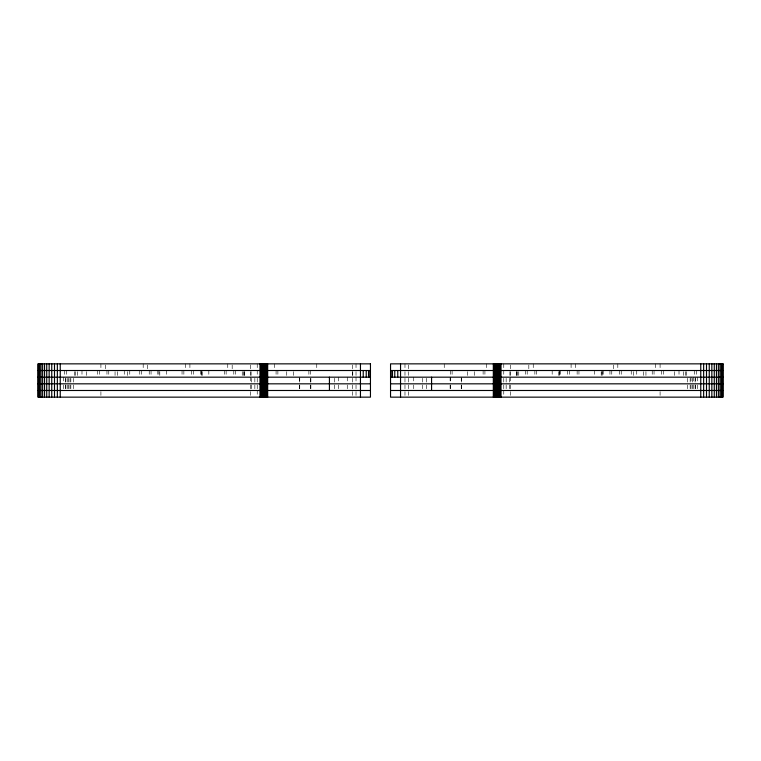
<?xml version="1.0" encoding="UTF-8"?>
<svg xmlns="http://www.w3.org/2000/svg" width="761" height="761" viewBox="0 0 761 761"><rect width="100%" height="100%" fill="white"/><g stroke="black" fill="none" stroke-linecap="round" stroke-linejoin="round"><path stroke-width="0.57" stroke-dasharray="3.81 2.85" d="M697.409 377.171L697.409 382.716M697.409 384.942L697.409 390.488M696.315 370.512L696.315 376.058M695.373 377.171L695.373 382.716M695.373 384.942L695.373 389.375M695.107 378.284L695.107 382.716M695.107 384.942L695.107 389.375M694.517 370.512L694.517 376.058M693.233 377.171L693.233 382.716M693.233 384.942L693.233 389.375M692.681 378.284L692.681 382.716M692.681 384.942L692.681 389.375M691.017 377.171L691.017 382.716M691.017 384.942L691.017 389.375M690.17 378.284L690.17 382.716M690.17 384.942L690.17 390.488M687.611 378.284L687.611 382.716M687.611 384.942L687.611 389.375M686.555 371.625L686.555 376.058M685.699 371.625L685.699 376.058M683.711 371.625L683.711 376.058M679.012 370.512L679.012 376.058M674.493 371.625L674.493 376.058M663.506 370.512L663.506 376.058M661.709 370.512L661.709 376.058M660.091 363.853L660.091 369.399M660.091 391.601L660.091 396.034M655.649 363.853L655.649 369.399M654.041 370.512L654.041 376.058M652.234 370.512L652.234 376.058M645.946 371.625L645.946 376.058M643.644 371.625L643.644 376.058M636.729 370.512L636.729 376.058M633.504 371.625L633.504 376.058M631.24 370.512L631.24 376.058M621.233 370.512L621.233 376.058M619.425 370.512L619.425 376.058M617.808 363.853L617.808 369.399M613.376 364.966L613.376 369.399M611.758 370.512L611.758 376.058M609.951 370.512L609.951 376.058M603.197 370.512L603.197 376.058M602.113 371.625L602.113 376.058M602.084 370.512L602.084 376.058M601.209 371.625L601.209 376.058M594.455 370.512L594.455 376.058M578.95 370.512L578.95 376.058M577.142 370.512L577.142 376.058M575.535 363.853L575.535 369.399M571.092 363.853L571.092 369.399M569.475 370.512L569.475 376.058M567.677 370.512L567.677 376.058M560.457 370.512L560.457 376.058M559.677 371.625L559.677 376.058M559.43 370.512L559.43 376.058M558.745 371.625L558.745 376.058M552.172 370.512L552.172 376.058M536.676 370.512L536.676 376.058M534.869 370.512L534.869 376.058M533.252 363.853L533.252 369.399M528.819 364.966L528.819 369.399M527.202 370.512L527.202 376.058M525.394 370.512L525.394 376.058M518.745 371.625L518.745 376.058M517.432 371.625L517.432 376.058M516.757 371.625L516.757 376.058M516.272 371.625L516.272 376.058M510.393 364.966L510.393 369.399M510.393 371.625L510.393 376.058M510.308 377.171L510.393 382.716M510.393 384.942L510.308 389.375M510.393 391.601L510.393 396.034M509.899 371.625L509.899 376.058M509.566 378.284L509.566 382.716M509.566 384.942L509.566 389.375M506.151 378.284L506.151 382.716M506.151 384.942L506.151 390.488M503.763 363.853L503.763 369.399M503.763 370.512L503.763 376.058M503.763 378.284L503.763 382.716M503.763 384.942L503.763 389.375M503.763 390.488L503.763 396.034M486.536 363.853L486.536 369.399M484.919 370.512L484.919 376.058M483.121 370.512L483.121 376.058M474.274 371.625L474.274 376.058M467.615 371.625L467.615 376.058M461.347 378.284L461.347 382.716M461.347 384.942L461.347 389.375M461.252 377.171L461.252 382.716M461.252 384.942L461.252 389.375M452.11 370.512L452.11 376.058M450.312 370.512L450.312 376.058M450.255 377.171L450.255 382.716M450.255 384.942L450.255 389.375M450.16 377.171L450.16 382.716M450.16 384.942L450.16 389.375M444.253 363.853L444.253 369.399M426.464 378.284L426.464 382.716M426.464 384.942L426.464 390.488M422.545 378.284L422.545 382.716M422.545 384.942L422.545 389.375M413.727 377.171L413.727 383.829M413.727 384.942L413.727 389.375M408.305 364.966L408.305 369.399M408.238 371.625L408.305 376.058M408.305 378.284L408.305 382.716M408.305 384.942L408.305 389.375M408.305 391.601L408.305 396.034M404.976 363.853L404.976 369.399M404.976 371.625L404.976 376.058M404.976 378.284L404.976 382.716M404.976 384.942L404.976 389.375M404.976 391.601L404.976 396.034M356.024 363.853L356.024 369.399M356.024 371.625L356.024 376.058M356.024 377.171L356.024 382.716M356.024 384.942L356.024 389.375M356.024 391.601L356.024 396.034M352.762 371.625L352.762 376.058M352.695 364.966L352.695 369.399M352.695 371.625L352.695 376.058M352.695 378.284L352.695 382.716M352.695 384.942L352.695 389.375M352.695 391.601L352.695 396.034M347.273 377.171L347.273 382.716M347.273 384.942L347.273 390.488M338.455 377.171L338.455 382.716M338.455 384.942L338.455 389.375M334.536 378.284L334.536 382.716M334.536 384.942L334.536 389.375M316.747 363.853L316.747 369.399M310.84 378.284L310.84 382.716M310.84 384.942L310.84 389.375M310.688 370.512L310.688 376.058M310.745 378.284L310.745 382.716M310.745 384.942L310.745 389.375M308.89 370.512L308.89 376.058M299.748 377.171L299.748 382.716M299.748 384.942L299.748 389.375M299.653 378.284L299.653 382.716M299.653 384.942L299.653 389.375M293.385 371.625L293.385 376.058M286.726 371.625L286.726 376.058M277.879 370.512L277.879 376.058M276.081 370.512L276.081 376.058M274.464 363.853L274.464 369.399M257.237 363.853L257.237 369.399M257.237 370.512L257.237 376.058M257.237 378.284L257.237 382.716M257.237 384.942L257.237 389.375M257.237 390.488L257.237 396.034M254.849 378.284L254.849 382.716M254.849 384.942L254.849 389.375M251.434 378.284L251.434 382.716M251.434 384.942L251.434 389.375M251.101 371.625L251.101 376.058M250.607 364.966L250.607 369.399M250.607 371.625L250.607 376.058M250.692 377.171L250.607 382.716M250.607 384.942L250.692 389.375M250.607 391.601L250.607 396.034M244.728 371.625L244.728 376.058M244.243 371.625L244.243 376.058M243.568 371.625L243.568 376.058M242.255 371.625L242.255 376.058M235.606 370.512L235.606 376.058M233.798 370.512L233.798 376.058M232.181 364.966L232.181 369.399M227.748 363.853L227.748 369.399M226.131 370.512L226.131 376.058M224.324 370.512L224.324 376.058M208.828 370.512L208.828 376.058M202.255 371.625L202.255 376.058M201.57 370.512L201.57 376.058M201.323 371.625L201.323 376.058M200.543 370.512L200.543 376.058M193.323 370.512L193.323 376.058M191.525 370.512L191.525 376.058M189.908 363.853L189.908 369.399M185.465 363.853L185.465 369.399M183.858 370.512L183.858 376.058M182.05 370.512L182.05 376.058M166.545 370.512L166.545 376.058M159.791 371.625L159.791 376.058M158.916 370.512L158.887 376.058M157.803 370.512L157.803 376.058M151.049 370.512L151.049 376.058M149.242 370.512L149.242 376.058M147.624 364.966L147.624 369.399M143.192 363.853L143.192 369.399M141.575 370.512L141.575 376.058M139.767 370.512L139.767 376.058M129.76 370.512L129.76 376.058M127.496 371.625L127.496 376.058M124.271 370.512L124.271 376.058M117.356 371.625L117.356 376.058M115.054 371.625L115.054 376.058M108.766 370.512L108.766 376.058M106.959 370.512L106.959 376.058M105.351 364.966L105.351 369.399M100.909 363.853L100.909 369.399M100.909 391.601L100.909 396.034M99.291 370.512L99.291 376.058M97.494 370.512L97.494 376.058M86.507 371.625L86.507 376.058M81.988 370.512L81.988 376.058M77.289 371.625L77.289 376.058M75.301 371.625L75.301 376.058M74.445 371.625L74.445 376.058M73.389 378.284L73.389 382.716M73.389 384.942L73.389 390.488M70.83 378.284L70.83 382.716M70.83 384.942L70.83 390.488M69.983 378.284L69.983 382.716M69.983 384.942L69.983 389.375M68.319 378.284L68.319 382.716M68.319 384.942L68.319 389.375M67.767 378.284L67.767 382.716M67.767 384.942L67.767 389.375M66.483 370.512L66.483 376.058M65.893 378.284L65.893 382.716M65.893 384.942L65.893 390.488M65.627 378.284L65.627 382.716M65.627 384.942L65.627 389.375M64.685 370.512L64.685 376.058M63.591 377.171L63.591 382.716M63.591 384.942L63.591 390.488"/><path stroke-width="1.14" d="M38.05 370.512L370.455 370.512M390.545 370.512L722.95 370.512M38.05 377.171L370.455 377.171M390.545 377.171L722.95 377.171M38.05 383.829L370.455 383.829M390.545 383.829L722.95 383.829M38.05 390.488L370.455 390.488M390.545 390.488L722.95 390.488M722.798 363.853L722.76 397.147M722.199 363.853L722.199 397.147M721.257 363.853L721.257 397.147M719.973 363.853L719.973 397.147M718.365 363.853L718.365 397.147M716.453 363.853L716.453 397.147M714.265 363.853L714.265 397.147M711.849 363.853L711.849 397.147M709.252 363.853L709.252 397.147M706.503 363.853L706.503 397.147M703.649 363.853L703.649 397.147M700.757 363.853L700.757 397.147M501.023 363.853L501.023 397.147M500.386 363.853L500.386 397.147M499.739 363.853L499.739 397.147M499.092 363.853L499.092 397.147M498.445 363.853L498.445 397.147M497.799 363.853L497.799 397.147M497.161 363.853L497.161 397.147M496.514 363.853L496.514 397.147M495.877 363.853L495.877 397.147M495.23 363.853L495.23 397.147M494.593 363.853L494.593 397.147M493.956 363.853L493.956 397.147M493.318 363.853L493.318 397.147M431.573 377.171L431.573 390.488M400.543 363.853L400.543 397.147M397.765 370.512L397.765 377.171M394.769 370.512L394.769 377.171M392.476 370.512L392.476 377.171M391.04 370.512L391.04 377.171M369.96 370.512L369.96 377.171M368.524 370.512L368.524 377.171M366.231 370.512L366.231 377.171M363.235 370.512L363.235 377.171M360.457 363.853L360.457 397.147M329.427 377.171L329.427 390.488M267.682 363.853L267.682 397.147M267.044 363.853L267.044 397.147M266.407 363.853L266.407 397.147M265.77 363.853L265.77 397.147M265.123 363.853L265.123 397.147M264.486 363.853L264.486 397.147M263.839 363.853L263.839 397.147M263.201 363.853L263.201 397.147M262.555 363.853L262.555 397.147M261.908 363.853L261.908 397.147M261.261 363.853L261.261 397.147M260.614 363.853L260.614 397.147M259.977 363.853L259.977 397.147M60.243 363.853L60.243 397.147M57.351 363.853L57.351 397.147M54.497 363.853L54.497 397.147M51.748 363.853L51.748 397.147M49.151 363.853L49.151 397.147M46.735 363.853L46.735 397.147M44.547 363.853L44.547 397.147M42.635 363.853L42.635 397.147M41.027 363.853L41.027 397.147M39.743 363.853L39.743 397.147M38.801 363.853L38.801 397.147M38.24 363.853L38.24 397.147M370.455 363.853L38.05 363.853L38.05 397.147L370.455 397.147L370.455 363.853M722.95 363.853L390.545 363.853L390.545 397.147L722.95 397.147L722.95 363.853"/></g></svg>
